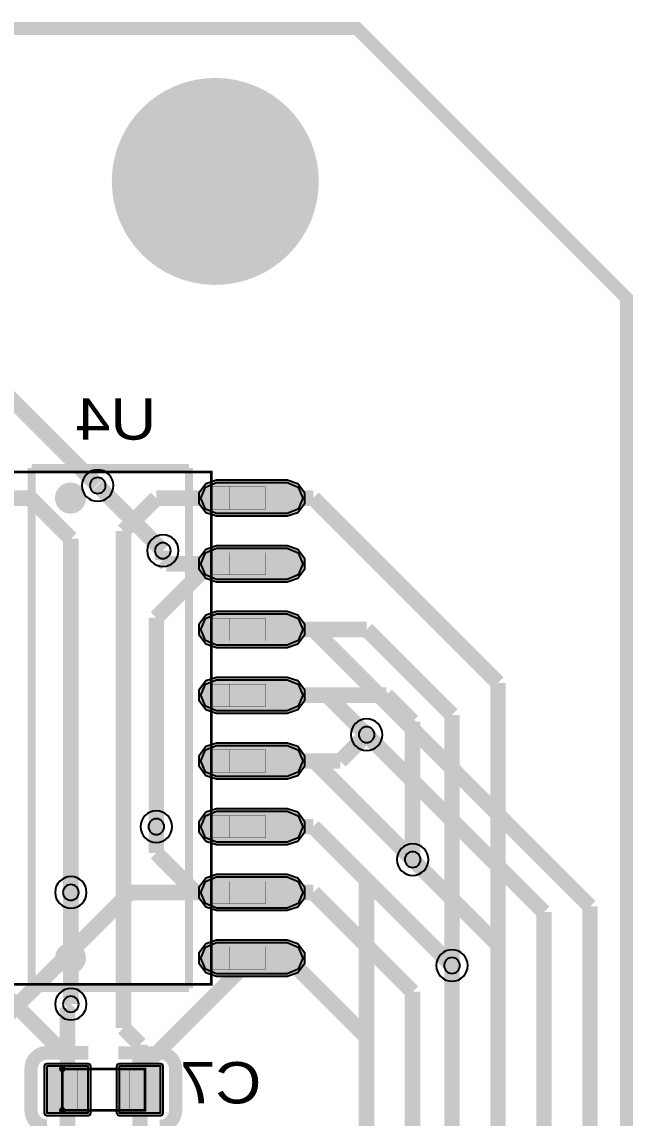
# Model space of a CAD drawing. Header units: millimetres. Extents: x -5.5 to 32.5, y -5.3 to 73.4.
# Drawn here: x 20.26 to 32.07, y 51.9 to 73.08 of the extents above; entities that cross this region are included whole.
import ezdxf
from ezdxf.enums import TextEntityAlignment as Align

# ---------------------------------------------------------------- set-up
doc = ezdxf.new("R2010")
doc.units = ezdxf.units.MM
for name, color, linetype, true_color in [('Board Outline Layer', 7, 'Continuous', 0xff00ff), ('Bottom Layer', 7, 'Continuous', 0x0000ff), ('Bottom Paste Mask Layer', 7, 'Continuous', 0x800000), ('Bottom Silkscreen Layer', 7, 'Continuous', 0x66cc33), ('Bottom Solder Mask Layer', 7, 'Continuous', 0xaa00ff), ('Component Marking Layer', 7, 'Continuous', 0x66ffcc), ('Component Shape Layer', 7, 'Continuous', 0x00cccc), ('Hole Layer', 7, 'Continuous', 0x222222), ('Multi-Layer', 7, 'Continuous', 0xc0c0c0), ('Pin Floating Layer', 7, 'Continuous', 0xff99ff), ('Pin Soldering Layer', 7, 'Continuous', 0xcc9999), ('Top Layer', 7, 'Continuous', 0xff0000), ('Top Paste Mask Layer', 7, 'Continuous', 0x808080), ('Top Silkscreen Layer', 7, 'Continuous', 0xffcc00), ('Top Solder Mask Layer', 7, 'Continuous', 0x800080)]:
    doc.layers.add(name, color=color, linetype=linetype, true_color=true_color)
doc.styles.get("Standard").update_dxf_attribs({"font": 'arial.ttf'})

msp = doc.modelspace()

# ---------------------------------------------------------------- hatches: boundary and pattern name
at = {"layer": 'Bottom Layer'}
for points in [[(25.391, 64.182), (25.604, 64.094), (25.692, 63.881), (25.604, 63.668), (25.391, 63.58), (24.022, 63.58), (23.809, 63.668), (23.721, 63.881), (23.809, 64.094), (24.022, 64.182)], [(25.391, 62.912), (25.604, 62.824), (25.692, 62.611), (25.604, 62.398), (25.391, 62.31), (24.022, 62.31), (23.809, 62.398), (23.721, 62.611), (23.809, 62.824), (24.022, 62.912)], [(25.391, 61.642), (25.604, 61.554), (25.692, 61.341), (25.604, 61.128), (25.391, 61.04), (24.022, 61.04), (23.809, 61.128), (23.721, 61.341), (23.809, 61.554), (24.022, 61.642)], [(25.391, 60.372), (25.604, 60.284), (25.692, 60.071), (25.604, 59.858), (25.391, 59.77), (24.022, 59.77), (23.809, 59.858), (23.721, 60.071), (23.809, 60.284), (24.022, 60.372)], [(25.391, 59.102), (25.604, 59.014), (25.692, 58.801), (25.604, 58.588), (25.391, 58.5), (24.022, 58.5), (23.809, 58.588), (23.721, 58.801), (23.809, 59.014), (24.022, 59.102)], [(25.391, 57.832), (25.604, 57.744), (25.692, 57.531), (25.604, 57.318), (25.391, 57.23), (24.022, 57.23), (23.809, 57.318), (23.721, 57.531), (23.809, 57.744), (24.022, 57.832)], [(25.391, 56.562), (25.604, 56.474), (25.692, 56.261), (25.604, 56.048), (25.391, 55.96), (24.022, 55.96), (23.809, 56.048), (23.721, 56.261), (23.809, 56.474), (24.022, 56.562)], [(25.391, 55.292), (25.604, 55.204), (25.692, 54.991), (25.604, 54.778), (25.391, 54.69), (24.022, 54.69), (23.809, 54.778), (23.721, 54.991), (23.809, 55.204), (24.022, 55.292)], [(20.744, 52.901), (20.744, 52.001), (21.544, 52.001), (21.544, 52.901)], [(22.144, 52.901), (22.144, 52.001), (22.944, 52.001), (22.944, 52.901)]]:
    msp.add_hatch(color=256, dxfattribs=at).paths.add_polyline_path(points)
at = {"layer": 'Bottom Paste Mask Layer'}
for points in [[(25.391, 64.182), (25.604, 64.094), (25.692, 63.881), (25.604, 63.668), (25.391, 63.58), (24.022, 63.58), (23.809, 63.668), (23.721, 63.881), (23.809, 64.094), (24.022, 64.182)], [(25.391, 62.912), (25.604, 62.824), (25.692, 62.611), (25.604, 62.398), (25.391, 62.31), (24.022, 62.31), (23.809, 62.398), (23.721, 62.611), (23.809, 62.824), (24.022, 62.912)], [(25.391, 61.642), (25.604, 61.554), (25.692, 61.341), (25.604, 61.128), (25.391, 61.04), (24.022, 61.04), (23.809, 61.128), (23.721, 61.341), (23.809, 61.554), (24.022, 61.642)], [(25.391, 60.372), (25.604, 60.284), (25.692, 60.071), (25.604, 59.858), (25.391, 59.77), (24.022, 59.77), (23.809, 59.858), (23.721, 60.071), (23.809, 60.284), (24.022, 60.372)], [(25.391, 59.102), (25.604, 59.014), (25.692, 58.801), (25.604, 58.588), (25.391, 58.5), (24.022, 58.5), (23.809, 58.588), (23.721, 58.801), (23.809, 59.014), (24.022, 59.102)], [(25.391, 57.832), (25.604, 57.744), (25.692, 57.531), (25.604, 57.318), (25.391, 57.23), (24.022, 57.23), (23.809, 57.318), (23.721, 57.531), (23.809, 57.744), (24.022, 57.832)], [(25.391, 56.562), (25.604, 56.474), (25.692, 56.261), (25.604, 56.048), (25.391, 55.96), (24.022, 55.96), (23.809, 56.048), (23.721, 56.261), (23.809, 56.474), (24.022, 56.562)], [(25.391, 55.292), (25.604, 55.204), (25.692, 54.991), (25.604, 54.778), (25.391, 54.69), (24.022, 54.69), (23.809, 54.778), (23.721, 54.991), (23.809, 55.204), (24.022, 55.292)], [(20.744, 52.901), (20.744, 52.001), (21.544, 52.001), (21.544, 52.901)], [(22.144, 52.901), (22.144, 52.001), (22.944, 52.001), (22.944, 52.901)]]:
    msp.add_hatch(color=256, dxfattribs=at).paths.add_polyline_path(points)
at = {"layer": 'Bottom Solder Mask Layer'}
for points in [[(25.391, 64.233), (25.598, 64.166), (25.726, 63.99), (25.726, 63.772), (25.598, 63.597), (25.391, 63.529), (24.022, 63.529), (23.815, 63.597), (23.688, 63.772), (23.688, 63.99), (23.815, 64.166), (24.022, 64.233)], [(25.391, 62.963), (25.598, 62.896), (25.726, 62.72), (25.726, 62.502), (25.598, 62.327), (25.391, 62.259), (24.022, 62.259), (23.815, 62.327), (23.688, 62.502), (23.688, 62.72), (23.815, 62.896), (24.022, 62.963)], [(25.391, 61.693), (25.598, 61.626), (25.726, 61.45), (25.726, 61.232), (25.598, 61.057), (25.391, 60.989), (24.022, 60.989), (23.815, 61.057), (23.688, 61.232), (23.688, 61.45), (23.815, 61.626), (24.022, 61.693)], [(25.391, 60.423), (25.598, 60.356), (25.726, 60.18), (25.726, 59.962), (25.598, 59.787), (25.391, 59.719), (24.022, 59.719), (23.815, 59.787), (23.688, 59.962), (23.688, 60.18), (23.815, 60.356), (24.022, 60.423)], [(25.391, 59.153), (25.598, 59.086), (25.726, 58.91), (25.726, 58.692), (25.598, 58.517), (25.391, 58.449), (24.022, 58.449), (23.815, 58.517), (23.688, 58.692), (23.688, 58.91), (23.815, 59.086), (24.022, 59.153)], [(25.391, 57.883), (25.598, 57.816), (25.726, 57.64), (25.726, 57.422), (25.598, 57.247), (25.391, 57.179), (24.022, 57.179), (23.815, 57.247), (23.688, 57.422), (23.688, 57.64), (23.815, 57.816), (24.022, 57.883)], [(25.391, 56.613), (25.598, 56.546), (25.726, 56.37), (25.726, 56.152), (25.598, 55.976), (25.391, 55.909), (24.022, 55.909), (23.815, 55.976), (23.688, 56.152), (23.688, 56.37), (23.815, 56.546), (24.022, 56.613)], [(25.391, 55.343), (25.598, 55.276), (25.726, 55.1), (25.726, 54.882), (25.598, 54.706), (25.391, 54.639), (24.022, 54.639), (23.815, 54.706), (23.688, 54.882), (23.688, 55.1), (23.815, 55.276), (24.022, 55.343)], [(20.693, 52.901), (20.693, 52.001), (20.708, 51.965), (20.744, 51.95), (21.544, 51.95), (21.58, 51.965), (21.595, 52.001), (21.595, 52.901), (21.58, 52.937), (21.544, 52.952), (20.744, 52.952), (20.708, 52.937)], [(22.093, 52.901), (22.093, 52.001), (22.108, 51.965), (22.144, 51.95), (22.944, 51.95), (22.98, 51.965), (22.995, 52.001), (22.995, 52.901), (22.98, 52.937), (22.944, 52.952), (22.144, 52.952), (22.108, 52.937)]]:
    msp.add_hatch(color=256, dxfattribs=at).paths.add_polyline_path(points)
at = {"layer": 'Component Marking Layer'}
for points in [[(20.984, 52.851, 1), (21.104, 52.851, 1)], [(20.984, 52.051, 1), (21.104, 52.051, 1)]]:
    msp.add_hatch(color=256, dxfattribs=at).paths.add_polyline_path(points)
at = {"layer": 'Multi-Layer'}
msp.add_hatch(color=256, dxfattribs=at).paths.add_polyline_path([(22, 70, 1), (26, 70, 1)])
at = {"layer": 'Pin Floating Layer'}
for points in [[(24.281, 64.096), (23.911, 64.096), (23.911, 63.666), (24.281, 63.666)], [(24.281, 63.666), (23.911, 63.666), (23.911, 64.096), (24.281, 64.096)], [(24.281, 62.826), (23.911, 62.826), (23.911, 62.396), (24.281, 62.396)], [(24.281, 62.396), (23.911, 62.396), (23.911, 62.826), (24.281, 62.826)], [(24.281, 61.556), (23.911, 61.556), (23.911, 61.126), (24.281, 61.126)], [(24.281, 61.126), (23.911, 61.126), (23.911, 61.556), (24.281, 61.556)], [(24.281, 60.286), (23.911, 60.286), (23.911, 59.856), (24.281, 59.856)], [(24.281, 59.856), (23.911, 59.856), (23.911, 60.286), (24.281, 60.286)], [(24.281, 59.016), (23.911, 59.016), (23.911, 58.586), (24.281, 58.586)], [(24.281, 58.586), (23.911, 58.586), (23.911, 59.016), (24.281, 59.016)], [(24.281, 57.746), (23.911, 57.746), (23.911, 57.316), (24.281, 57.316)], [(24.281, 57.316), (23.911, 57.316), (23.911, 57.746), (24.281, 57.746)], [(24.281, 56.476), (23.911, 56.476), (23.911, 56.046), (24.281, 56.046)], [(24.281, 56.046), (23.911, 56.046), (23.911, 56.476), (24.281, 56.476)], [(24.281, 55.206), (23.911, 55.206), (23.911, 54.776), (24.281, 54.776)], [(24.281, 54.776), (23.911, 54.776), (23.911, 55.206), (24.281, 55.206)]]:
    msp.add_hatch(color=256, dxfattribs=at).paths.add_polyline_path(points)
at = {"layer": 'Pin Soldering Layer'}
for points in [[(24.971, 64.096), (24.271, 64.096), (24.271, 63.666), (24.971, 63.666)], [(24.971, 63.666), (24.271, 63.666), (24.271, 64.096), (24.971, 64.096)], [(24.971, 62.826), (24.271, 62.826), (24.271, 62.396), (24.971, 62.396)], [(24.971, 62.396), (24.271, 62.396), (24.271, 62.826), (24.971, 62.826)], [(24.971, 61.556), (24.271, 61.556), (24.271, 61.126), (24.971, 61.126)], [(24.971, 61.126), (24.271, 61.126), (24.271, 61.556), (24.971, 61.556)], [(24.971, 60.286), (24.271, 60.286), (24.271, 59.856), (24.971, 59.856)], [(24.971, 59.856), (24.271, 59.856), (24.271, 60.286), (24.971, 60.286)], [(24.971, 59.016), (24.271, 59.016), (24.271, 58.586), (24.971, 58.586)], [(24.971, 58.586), (24.271, 58.586), (24.271, 59.016), (24.971, 59.016)], [(24.971, 57.746), (24.271, 57.746), (24.271, 57.316), (24.971, 57.316)], [(24.971, 57.316), (24.271, 57.316), (24.271, 57.746), (24.971, 57.746)], [(24.971, 56.476), (24.271, 56.476), (24.271, 56.046), (24.971, 56.046)], [(24.971, 56.046), (24.271, 56.046), (24.271, 56.476), (24.971, 56.476)], [(24.971, 55.206), (24.271, 55.206), (24.271, 54.776), (24.971, 54.776)], [(24.971, 54.776), (24.271, 54.776), (24.271, 55.206), (24.971, 55.206)], [(21.044, 52.051), (21.044, 52.851), (21.344, 52.851), (21.344, 52.051)], [(21.044, 52.851), (21.044, 52.051), (21.344, 52.051), (21.344, 52.851)], [(22.644, 52.051), (22.644, 52.851), (22.344, 52.851), (22.344, 52.051)], [(22.644, 52.851), (22.644, 52.051), (22.344, 52.051), (22.344, 52.851)]]:
    msp.add_hatch(color=256, dxfattribs=at).paths.add_polyline_path(points)
at = {"layer": 'Top Layer'}
for points in [[(24.022, 63.58), (23.809, 63.668), (23.721, 63.881), (23.809, 64.094), (24.022, 64.182), (25.391, 64.182), (25.604, 64.094), (25.692, 63.881), (25.604, 63.668), (25.391, 63.58)], [(24.022, 62.31), (23.809, 62.398), (23.721, 62.611), (23.809, 62.824), (24.022, 62.912), (25.391, 62.912), (25.604, 62.824), (25.692, 62.611), (25.604, 62.398), (25.391, 62.31)], [(24.022, 61.04), (23.809, 61.128), (23.721, 61.341), (23.809, 61.554), (24.022, 61.642), (25.391, 61.642), (25.604, 61.554), (25.692, 61.341), (25.604, 61.128), (25.391, 61.04)], [(24.022, 59.77), (23.809, 59.858), (23.721, 60.071), (23.809, 60.284), (24.022, 60.372), (25.391, 60.372), (25.604, 60.284), (25.692, 60.071), (25.604, 59.858), (25.391, 59.77)], [(24.022, 58.5), (23.809, 58.588), (23.721, 58.801), (23.809, 59.014), (24.022, 59.102), (25.391, 59.102), (25.604, 59.014), (25.692, 58.801), (25.604, 58.588), (25.391, 58.5)], [(24.022, 57.23), (23.809, 57.318), (23.721, 57.531), (23.809, 57.744), (24.022, 57.832), (25.391, 57.832), (25.604, 57.744), (25.692, 57.531), (25.604, 57.318), (25.391, 57.23)], [(24.022, 55.96), (23.809, 56.048), (23.721, 56.261), (23.809, 56.474), (24.022, 56.562), (25.391, 56.562), (25.604, 56.474), (25.692, 56.261), (25.604, 56.048), (25.391, 55.96)], [(24.022, 54.69), (23.809, 54.778), (23.721, 54.991), (23.809, 55.204), (24.022, 55.292), (25.391, 55.292), (25.604, 55.204), (25.692, 54.991), (25.604, 54.778), (25.391, 54.69)], [(20.744, 52.901), (20.744, 52.001), (21.544, 52.001), (21.544, 52.901)], [(22.144, 52.901), (22.144, 52.001), (22.944, 52.001), (22.944, 52.901)]]:
    msp.add_hatch(color=256, dxfattribs=at).paths.add_polyline_path(points)
at = {"layer": 'Top Paste Mask Layer'}
for points in [[(24.022, 63.58), (23.809, 63.668), (23.721, 63.881), (23.809, 64.094), (24.022, 64.182), (25.391, 64.182), (25.604, 64.094), (25.692, 63.881), (25.604, 63.668), (25.391, 63.58)], [(24.022, 62.31), (23.809, 62.398), (23.721, 62.611), (23.809, 62.824), (24.022, 62.912), (25.391, 62.912), (25.604, 62.824), (25.692, 62.611), (25.604, 62.398), (25.391, 62.31)], [(24.022, 61.04), (23.809, 61.128), (23.721, 61.341), (23.809, 61.554), (24.022, 61.642), (25.391, 61.642), (25.604, 61.554), (25.692, 61.341), (25.604, 61.128), (25.391, 61.04)], [(24.022, 59.77), (23.809, 59.858), (23.721, 60.071), (23.809, 60.284), (24.022, 60.372), (25.391, 60.372), (25.604, 60.284), (25.692, 60.071), (25.604, 59.858), (25.391, 59.77)], [(24.022, 58.5), (23.809, 58.588), (23.721, 58.801), (23.809, 59.014), (24.022, 59.102), (25.391, 59.102), (25.604, 59.014), (25.692, 58.801), (25.604, 58.588), (25.391, 58.5)], [(24.022, 57.23), (23.809, 57.318), (23.721, 57.531), (23.809, 57.744), (24.022, 57.832), (25.391, 57.832), (25.604, 57.744), (25.692, 57.531), (25.604, 57.318), (25.391, 57.23)], [(24.022, 55.96), (23.809, 56.048), (23.721, 56.261), (23.809, 56.474), (24.022, 56.562), (25.391, 56.562), (25.604, 56.474), (25.692, 56.261), (25.604, 56.048), (25.391, 55.96)], [(24.022, 54.69), (23.809, 54.778), (23.721, 54.991), (23.809, 55.204), (24.022, 55.292), (25.391, 55.292), (25.604, 55.204), (25.692, 54.991), (25.604, 54.778), (25.391, 54.69)], [(20.744, 52.901), (20.744, 52.001), (21.544, 52.001), (21.544, 52.901)], [(22.144, 52.901), (22.144, 52.001), (22.944, 52.001), (22.944, 52.901)]]:
    msp.add_hatch(color=256, dxfattribs=at).paths.add_polyline_path(points)
at = {"layer": 'Top Solder Mask Layer'}
for points in [[(24.022, 63.529), (23.815, 63.597), (23.688, 63.772), (23.688, 63.99), (23.815, 64.166), (24.022, 64.233), (25.391, 64.233), (25.598, 64.166), (25.726, 63.99), (25.726, 63.772), (25.598, 63.597), (25.391, 63.529)], [(24.022, 62.259), (23.815, 62.327), (23.688, 62.502), (23.688, 62.72), (23.815, 62.896), (24.022, 62.963), (25.391, 62.963), (25.598, 62.896), (25.726, 62.72), (25.726, 62.502), (25.598, 62.327), (25.391, 62.259)], [(24.022, 60.989), (23.815, 61.057), (23.688, 61.232), (23.688, 61.45), (23.815, 61.626), (24.022, 61.693), (25.391, 61.693), (25.598, 61.626), (25.726, 61.45), (25.726, 61.232), (25.598, 61.057), (25.391, 60.989)], [(24.022, 59.719), (23.815, 59.787), (23.688, 59.962), (23.688, 60.18), (23.815, 60.356), (24.022, 60.423), (25.391, 60.423), (25.598, 60.356), (25.726, 60.18), (25.726, 59.962), (25.598, 59.787), (25.391, 59.719)], [(24.022, 58.449), (23.815, 58.517), (23.688, 58.692), (23.688, 58.91), (23.815, 59.086), (24.022, 59.153), (25.391, 59.153), (25.598, 59.086), (25.726, 58.91), (25.726, 58.692), (25.598, 58.517), (25.391, 58.449)], [(24.022, 57.179), (23.815, 57.247), (23.688, 57.422), (23.688, 57.64), (23.815, 57.816), (24.022, 57.883), (25.391, 57.883), (25.598, 57.816), (25.726, 57.64), (25.726, 57.422), (25.598, 57.247), (25.391, 57.179)], [(24.022, 55.909), (23.815, 55.976), (23.688, 56.152), (23.688, 56.37), (23.815, 56.546), (24.022, 56.613), (25.391, 56.613), (25.598, 56.546), (25.726, 56.37), (25.726, 56.152), (25.598, 55.976), (25.391, 55.909)], [(24.022, 54.639), (23.815, 54.706), (23.688, 54.882), (23.688, 55.1), (23.815, 55.276), (24.022, 55.343), (25.391, 55.343), (25.598, 55.276), (25.726, 55.1), (25.726, 54.882), (25.598, 54.706), (25.391, 54.639)], [(20.693, 52.901), (20.693, 52.001), (20.708, 51.965), (20.744, 51.95), (21.544, 51.95), (21.58, 51.965), (21.595, 52.001), (21.595, 52.901), (21.58, 52.937), (21.544, 52.952), (20.744, 52.952), (20.708, 52.937)], [(22.093, 52.901), (22.093, 52.001), (22.108, 51.965), (22.144, 51.95), (22.944, 51.95), (22.98, 51.965), (22.995, 52.001), (22.995, 52.901), (22.98, 52.937), (22.944, 52.952), (22.144, 52.952), (22.108, 52.937)]]:
    msp.add_hatch(color=256, dxfattribs=at).paths.add_polyline_path(points)

# ---------------------------------------------------------------- linework, layer by layer
at = {"layer": 'Board Outline Layer', "const_width": 0.254}
msp.add_lwpolyline([(5.15, 72.955), (26.74, 72.955), (31.947, 67.748), (31.947, 5.01), (26.994, 0.057), (5.023, 0.057), (-0.057, 5.137), (-0.057, 67.748)], close=True, dxfattribs=at)
at = {"layer": 'Bottom Layer', "const_width": 0.3}
for points in [[(22.987, 62.865), (21.728, 64.124)], [(19.235, 63.881), (20.422, 63.881)], [(21.209, 63.094), (20.422, 63.881)], [(24.707, 63.881), (25.893, 63.881)], [(25.893, 63.881), (29.464, 60.31)], [(21.209, 56.261), (21.209, 63.094)], [(23.901, 62.611), (22.86, 61.57)], [(24.707, 62.611), (23.901, 62.611)], [(22.86, 61.57), (22.86, 57.531)], [(26.924, 61.341), (24.707, 61.341)], [(28.575, 59.69), (26.924, 61.341)], [(29.464, 43.053), (29.464, 60.31)], [(27.305, 60.071), (24.707, 60.071)], [(27.813, 59.563), (27.305, 60.071)], [(28.575, 54.849), (28.575, 59.69)], [(27.813, 56.896), (27.813, 59.563)], [(26.416, 58.801), (26.924, 59.309)], [(24.707, 58.801), (26.416, 58.801)], [(24.707, 57.531), (25.893, 57.531)], [(25.893, 57.531), (26.924, 56.5)], [(26.924, 41.783), (26.924, 56.5)], [(22.352, 56.261), (17.907, 51.816)], [(24.707, 56.261), (22.352, 56.261)], [(22.544, 52.829), (24.707, 54.991)], [(21.144, 54.037), (21.209, 54.102)], [(21.144, 52.451), (21.144, 54.037)], [(22.544, 52.451), (22.544, 52.829)], [(21.144, 52.451), (21.144, 50.673)], [(22.544, 52.451), (22.544, 50.673)]]:
    msp.add_lwpolyline(points, dxfattribs=at)
at = {"layer": 'Bottom Layer'}
for points in [[(25.391, 64.182), (25.604, 64.094), (25.692, 63.881), (25.604, 63.668), (25.391, 63.58), (24.022, 63.58), (23.809, 63.668), (23.721, 63.881), (23.809, 64.094), (24.022, 64.182)], [(25.391, 62.912), (25.604, 62.824), (25.692, 62.611), (25.604, 62.398), (25.391, 62.31), (24.022, 62.31), (23.809, 62.398), (23.721, 62.611), (23.809, 62.824), (24.022, 62.912)], [(25.391, 61.642), (25.604, 61.554), (25.692, 61.341), (25.604, 61.128), (25.391, 61.04), (24.022, 61.04), (23.809, 61.128), (23.721, 61.341), (23.809, 61.554), (24.022, 61.642)], [(25.391, 60.372), (25.604, 60.284), (25.692, 60.071), (25.604, 59.858), (25.391, 59.77), (24.022, 59.77), (23.809, 59.858), (23.721, 60.071), (23.809, 60.284), (24.022, 60.372)], [(25.391, 59.102), (25.604, 59.014), (25.692, 58.801), (25.604, 58.588), (25.391, 58.5), (24.022, 58.5), (23.809, 58.588), (23.721, 58.801), (23.809, 59.014), (24.022, 59.102)], [(25.391, 57.832), (25.604, 57.744), (25.692, 57.531), (25.604, 57.318), (25.391, 57.23), (24.022, 57.23), (23.809, 57.318), (23.721, 57.531), (23.809, 57.744), (24.022, 57.832)], [(25.391, 56.562), (25.604, 56.474), (25.692, 56.261), (25.604, 56.048), (25.391, 55.96), (24.022, 55.96), (23.809, 56.048), (23.721, 56.261), (23.809, 56.474), (24.022, 56.562)], [(25.391, 55.292), (25.604, 55.204), (25.692, 54.991), (25.604, 54.778), (25.391, 54.69), (24.022, 54.69), (23.809, 54.778), (23.721, 54.991), (23.809, 55.204), (24.022, 55.292)], [(20.744, 52.901), (20.744, 52.001), (21.544, 52.001), (21.544, 52.901)], [(22.144, 52.901), (22.144, 52.001), (22.944, 52.001), (22.944, 52.901)]]:
    msp.add_lwpolyline(points, close=True, dxfattribs=at)
at = {"layer": 'Bottom Paste Mask Layer'}
for points in [[(25.391, 64.182), (25.604, 64.094), (25.692, 63.881), (25.604, 63.668), (25.391, 63.58), (24.022, 63.58), (23.809, 63.668), (23.721, 63.881), (23.809, 64.094), (24.022, 64.182)], [(25.391, 62.912), (25.604, 62.824), (25.692, 62.611), (25.604, 62.398), (25.391, 62.31), (24.022, 62.31), (23.809, 62.398), (23.721, 62.611), (23.809, 62.824), (24.022, 62.912)], [(25.391, 61.642), (25.604, 61.554), (25.692, 61.341), (25.604, 61.128), (25.391, 61.04), (24.022, 61.04), (23.809, 61.128), (23.721, 61.341), (23.809, 61.554), (24.022, 61.642)], [(25.391, 60.372), (25.604, 60.284), (25.692, 60.071), (25.604, 59.858), (25.391, 59.77), (24.022, 59.77), (23.809, 59.858), (23.721, 60.071), (23.809, 60.284), (24.022, 60.372)], [(25.391, 59.102), (25.604, 59.014), (25.692, 58.801), (25.604, 58.588), (25.391, 58.5), (24.022, 58.5), (23.809, 58.588), (23.721, 58.801), (23.809, 59.014), (24.022, 59.102)], [(25.391, 57.832), (25.604, 57.744), (25.692, 57.531), (25.604, 57.318), (25.391, 57.23), (24.022, 57.23), (23.809, 57.318), (23.721, 57.531), (23.809, 57.744), (24.022, 57.832)], [(25.391, 56.562), (25.604, 56.474), (25.692, 56.261), (25.604, 56.048), (25.391, 55.96), (24.022, 55.96), (23.809, 56.048), (23.721, 56.261), (23.809, 56.474), (24.022, 56.562)], [(25.391, 55.292), (25.604, 55.204), (25.692, 54.991), (25.604, 54.778), (25.391, 54.69), (24.022, 54.69), (23.809, 54.778), (23.721, 54.991), (23.809, 55.204), (24.022, 55.292)], [(20.744, 52.901), (20.744, 52.001), (21.544, 52.001), (21.544, 52.901)], [(22.144, 52.901), (22.144, 52.001), (22.944, 52.001), (22.944, 52.901)]]:
    msp.add_lwpolyline(points, close=True, dxfattribs=at)
at = {"layer": 'Bottom Silkscreen Layer'}
for points, const_width in [([(23.492, 64.462), (20.45, 64.462)], 0.152), ([(20.45, 64.462), (20.45, 54.41)], 0.152), ([(23.492, 64.462), (20.45, 64.462)], 0.152), ([(20.45, 64.462), (20.45, 54.41)], 0.152), ([(23.492, 54.41), (23.492, 64.462)], 0.152), ([(23.492, 54.41), (23.492, 64.462)], 0.152), ([(20.45, 54.41), (23.492, 54.41)], 0.152), ([(20.45, 54.41), (23.492, 54.41)], 0.152), ([(21.548, 53.155), (20.748, 53.155)], 0.254), ([(21.548, 53.155), (20.748, 53.155)], 0.254), ([(22.124, 53.161), (22.924, 53.161)], 0.254), ([(22.124, 53.161), (22.924, 53.161)], 0.254), ([(20.439, 52.045), (20.439, 52.845)], 0.254), ([(20.439, 52.045), (20.439, 52.845)], 0.254), ([(23.234, 52.051), (23.234, 52.851)], 0.254), ([(23.234, 52.051), (23.234, 52.851)], 0.254)]:
    msp.add_lwpolyline(points, dxfattribs=dict(at, const_width=const_width))
at = {"layer": 'Bottom Silkscreen Layer', "const_width": 0.3}
msp.add_lwpolyline([(21.052, 54.991, 1), (21.352, 54.991, 1)], format="xyb", close=True, dxfattribs=at)
msp.add_lwpolyline([(21.052, 54.991, 1), (21.352, 54.991, 1)], format="xyb", close=True, dxfattribs=at)
at = {"layer": 'Bottom Silkscreen Layer', "const_width": 0.254}
for points in [[(20.748, 53.155, 0.414239), (20.439, 52.845)], [(20.748, 53.155, 0.414239), (20.439, 52.845)], [(23.234, 52.851, 0.414214), (22.924, 53.161)], [(23.234, 52.851, 0.414214), (22.924, 53.161)], [(20.439, 52.045, 0.414214), (20.748, 51.736)], [(20.439, 52.045, 0.414214), (20.748, 51.736)], [(22.924, 51.741, 0.414239), (23.234, 52.051)], [(22.924, 51.741, 0.414239), (23.234, 52.051)]]:
    msp.add_lwpolyline(points, format="xyb", dxfattribs=at)
at = {"layer": 'Bottom Solder Mask Layer'}
for points in [[(25.391, 64.233), (25.598, 64.166), (25.726, 63.99), (25.726, 63.772), (25.598, 63.597), (25.391, 63.529), (24.022, 63.529), (23.815, 63.597), (23.688, 63.772), (23.688, 63.99), (23.815, 64.166), (24.022, 64.233)], [(25.391, 62.963), (25.598, 62.896), (25.726, 62.72), (25.726, 62.502), (25.598, 62.327), (25.391, 62.259), (24.022, 62.259), (23.815, 62.327), (23.688, 62.502), (23.688, 62.72), (23.815, 62.896), (24.022, 62.963)], [(25.391, 61.693), (25.598, 61.626), (25.726, 61.45), (25.726, 61.232), (25.598, 61.057), (25.391, 60.989), (24.022, 60.989), (23.815, 61.057), (23.688, 61.232), (23.688, 61.45), (23.815, 61.626), (24.022, 61.693)], [(25.391, 60.423), (25.598, 60.356), (25.726, 60.18), (25.726, 59.962), (25.598, 59.787), (25.391, 59.719), (24.022, 59.719), (23.815, 59.787), (23.688, 59.962), (23.688, 60.18), (23.815, 60.356), (24.022, 60.423)], [(25.391, 59.153), (25.598, 59.086), (25.726, 58.91), (25.726, 58.692), (25.598, 58.517), (25.391, 58.449), (24.022, 58.449), (23.815, 58.517), (23.688, 58.692), (23.688, 58.91), (23.815, 59.086), (24.022, 59.153)], [(25.391, 57.883), (25.598, 57.816), (25.726, 57.64), (25.726, 57.422), (25.598, 57.247), (25.391, 57.179), (24.022, 57.179), (23.815, 57.247), (23.688, 57.422), (23.688, 57.64), (23.815, 57.816), (24.022, 57.883)], [(25.391, 56.613), (25.598, 56.546), (25.726, 56.37), (25.726, 56.152), (25.598, 55.976), (25.391, 55.909), (24.022, 55.909), (23.815, 55.976), (23.688, 56.152), (23.688, 56.37), (23.815, 56.546), (24.022, 56.613)], [(25.391, 55.343), (25.598, 55.276), (25.726, 55.1), (25.726, 54.882), (25.598, 54.706), (25.391, 54.639), (24.022, 54.639), (23.815, 54.706), (23.688, 54.882), (23.688, 55.1), (23.815, 55.276), (24.022, 55.343)], [(20.693, 52.901), (20.693, 52.001), (20.708, 51.965), (20.744, 51.95), (21.544, 51.95), (21.58, 51.965), (21.595, 52.001), (21.595, 52.901), (21.58, 52.937), (21.544, 52.952), (20.744, 52.952), (20.708, 52.937)], [(22.093, 52.901), (22.093, 52.001), (22.108, 51.965), (22.144, 51.95), (22.944, 51.95), (22.98, 51.965), (22.995, 52.001), (22.995, 52.901), (22.98, 52.937), (22.944, 52.952), (22.144, 52.952), (22.108, 52.937)]]:
    msp.add_lwpolyline(points, close=True, dxfattribs=at)
at = {"layer": 'Component Marking Layer', "const_width": 0.00508}
for points in [[(20.984, 52.851, 1), (21.104, 52.851, 1)], [(20.984, 52.051, 1), (21.104, 52.051, 1)]]:
    msp.add_lwpolyline(points, format="xyb", close=True, dxfattribs=at)
at = {"layer": 'Component Shape Layer', "const_width": 0.0508}
for points in [[(20.021, 64.386), (23.921, 64.386), (23.921, 54.486), (20.021, 54.486)], [(20.021, 54.486), (23.921, 54.486), (23.921, 64.386), (20.021, 64.386)], [(20.021, 64.386), (23.921, 64.386), (23.921, 54.486), (20.021, 54.486)], [(20.021, 54.486), (23.921, 54.486), (23.921, 64.386), (20.021, 64.386)], [(21.044, 52.051), (21.044, 52.851), (22.644, 52.851), (22.644, 52.051)], [(21.044, 52.851), (21.044, 52.051), (22.644, 52.051), (22.644, 52.851)], [(21.044, 52.051), (21.044, 52.851), (22.644, 52.851), (22.644, 52.051)], [(21.044, 52.851), (21.044, 52.051), (22.644, 52.051), (22.644, 52.851)]]:
    msp.add_lwpolyline(points, close=True, dxfattribs=at)
at = {"layer": 'Hole Layer'}
for points in [[(21.576, 64.124, 1), (21.881, 64.124), (21.881, 64.124, 1), (21.576, 64.124)], [(22.835, 62.865, 1), (23.14, 62.865), (23.14, 62.865, 1), (22.835, 62.865)], [(26.772, 59.309, 1), (27.077, 59.309), (27.077, 59.309, 1), (26.772, 59.309)], [(22.708, 57.531, 1), (23.013, 57.531), (23.013, 57.531, 1), (22.708, 57.531)], [(21.057, 56.261, 1), (21.362, 56.261), (21.362, 56.261, 1), (21.057, 56.261)], [(21.057, 54.102, 1), (21.362, 54.102), (21.362, 54.102, 1), (21.057, 54.102)]]:
    msp.add_lwpolyline(points, format="xyb", dxfattribs=at)
for points in [[(27.661, 56.896, 1), (27.966, 56.896, 1)], [(28.423, 54.849, 1), (28.728, 54.849, 1)]]:
    msp.add_lwpolyline(points, format="xyb", close=True, dxfattribs=at)
at = {"layer": 'Multi-Layer'}
for points in [[(21.423, 64.124, 1), (22.033, 64.124), (22.033, 64.124, 1), (21.423, 64.124)], [(22.682, 62.865, 1), (23.292, 62.865), (23.292, 62.865, 1), (22.682, 62.865)], [(26.619, 59.309, 1), (27.229, 59.309), (27.229, 59.309, 1), (26.619, 59.309)], [(22.555, 57.531, 1), (23.165, 57.531), (23.165, 57.531, 1), (22.555, 57.531)], [(27.508, 56.896, 1), (28.118, 56.896), (28.118, 56.896, 1), (27.508, 56.896)], [(20.904, 56.261, 1), (21.514, 56.261), (21.514, 56.261, 1), (20.904, 56.261)], [(28.27, 54.849, 1), (28.88, 54.849), (28.88, 54.849, 1), (28.27, 54.849)], [(20.904, 54.102, 1), (21.514, 54.102), (21.514, 54.102, 1), (20.904, 54.102)]]:
    msp.add_lwpolyline(points, format="xyb", dxfattribs=at)
at = {"layer": 'Pin Floating Layer', "const_width": 0.00508}
for points in [[(24.281, 64.096), (23.911, 64.096), (23.911, 63.666), (24.281, 63.666)], [(24.281, 63.666), (23.911, 63.666), (23.911, 64.096), (24.281, 64.096)], [(24.281, 64.096), (23.911, 64.096), (23.911, 63.666), (24.281, 63.666)], [(24.281, 63.666), (23.911, 63.666), (23.911, 64.096), (24.281, 64.096)], [(24.281, 62.826), (23.911, 62.826), (23.911, 62.396), (24.281, 62.396)], [(24.281, 62.396), (23.911, 62.396), (23.911, 62.826), (24.281, 62.826)], [(24.281, 62.826), (23.911, 62.826), (23.911, 62.396), (24.281, 62.396)], [(24.281, 62.396), (23.911, 62.396), (23.911, 62.826), (24.281, 62.826)], [(24.281, 61.556), (23.911, 61.556), (23.911, 61.126), (24.281, 61.126)], [(24.281, 61.126), (23.911, 61.126), (23.911, 61.556), (24.281, 61.556)], [(24.281, 61.556), (23.911, 61.556), (23.911, 61.126), (24.281, 61.126)], [(24.281, 61.126), (23.911, 61.126), (23.911, 61.556), (24.281, 61.556)], [(24.281, 60.286), (23.911, 60.286), (23.911, 59.856), (24.281, 59.856)], [(24.281, 59.856), (23.911, 59.856), (23.911, 60.286), (24.281, 60.286)], [(24.281, 60.286), (23.911, 60.286), (23.911, 59.856), (24.281, 59.856)], [(24.281, 59.856), (23.911, 59.856), (23.911, 60.286), (24.281, 60.286)], [(24.281, 59.016), (23.911, 59.016), (23.911, 58.586), (24.281, 58.586)], [(24.281, 58.586), (23.911, 58.586), (23.911, 59.016), (24.281, 59.016)], [(24.281, 59.016), (23.911, 59.016), (23.911, 58.586), (24.281, 58.586)], [(24.281, 58.586), (23.911, 58.586), (23.911, 59.016), (24.281, 59.016)], [(24.281, 57.746), (23.911, 57.746), (23.911, 57.316), (24.281, 57.316)], [(24.281, 57.316), (23.911, 57.316), (23.911, 57.746), (24.281, 57.746)], [(24.281, 57.746), (23.911, 57.746), (23.911, 57.316), (24.281, 57.316)], [(24.281, 57.316), (23.911, 57.316), (23.911, 57.746), (24.281, 57.746)], [(24.281, 56.476), (23.911, 56.476), (23.911, 56.046), (24.281, 56.046)], [(24.281, 56.046), (23.911, 56.046), (23.911, 56.476), (24.281, 56.476)], [(24.281, 56.476), (23.911, 56.476), (23.911, 56.046), (24.281, 56.046)], [(24.281, 56.046), (23.911, 56.046), (23.911, 56.476), (24.281, 56.476)], [(24.281, 55.206), (23.911, 55.206), (23.911, 54.776), (24.281, 54.776)], [(24.281, 54.776), (23.911, 54.776), (23.911, 55.206), (24.281, 55.206)], [(24.281, 55.206), (23.911, 55.206), (23.911, 54.776), (24.281, 54.776)], [(24.281, 54.776), (23.911, 54.776), (23.911, 55.206), (24.281, 55.206)]]:
    msp.add_lwpolyline(points, close=True, dxfattribs=at)
at = {"layer": 'Pin Soldering Layer', "const_width": 0.00508}
for points in [[(24.971, 64.096), (24.271, 64.096), (24.271, 63.666), (24.971, 63.666)], [(24.971, 63.666), (24.271, 63.666), (24.271, 64.096), (24.971, 64.096)], [(24.971, 64.096), (24.271, 64.096), (24.271, 63.666), (24.971, 63.666)], [(24.971, 63.666), (24.271, 63.666), (24.271, 64.096), (24.971, 64.096)], [(24.971, 62.826), (24.271, 62.826), (24.271, 62.396), (24.971, 62.396)], [(24.971, 62.396), (24.271, 62.396), (24.271, 62.826), (24.971, 62.826)], [(24.971, 62.826), (24.271, 62.826), (24.271, 62.396), (24.971, 62.396)], [(24.971, 62.396), (24.271, 62.396), (24.271, 62.826), (24.971, 62.826)], [(24.971, 61.556), (24.271, 61.556), (24.271, 61.126), (24.971, 61.126)], [(24.971, 61.126), (24.271, 61.126), (24.271, 61.556), (24.971, 61.556)], [(24.971, 61.556), (24.271, 61.556), (24.271, 61.126), (24.971, 61.126)], [(24.971, 61.126), (24.271, 61.126), (24.271, 61.556), (24.971, 61.556)], [(24.971, 60.286), (24.271, 60.286), (24.271, 59.856), (24.971, 59.856)], [(24.971, 59.856), (24.271, 59.856), (24.271, 60.286), (24.971, 60.286)], [(24.971, 60.286), (24.271, 60.286), (24.271, 59.856), (24.971, 59.856)], [(24.971, 59.856), (24.271, 59.856), (24.271, 60.286), (24.971, 60.286)], [(24.971, 59.016), (24.271, 59.016), (24.271, 58.586), (24.971, 58.586)], [(24.971, 58.586), (24.271, 58.586), (24.271, 59.016), (24.971, 59.016)], [(24.971, 59.016), (24.271, 59.016), (24.271, 58.586), (24.971, 58.586)], [(24.971, 58.586), (24.271, 58.586), (24.271, 59.016), (24.971, 59.016)], [(24.971, 57.746), (24.271, 57.746), (24.271, 57.316), (24.971, 57.316)], [(24.971, 57.316), (24.271, 57.316), (24.271, 57.746), (24.971, 57.746)], [(24.971, 57.746), (24.271, 57.746), (24.271, 57.316), (24.971, 57.316)], [(24.971, 57.316), (24.271, 57.316), (24.271, 57.746), (24.971, 57.746)], [(24.971, 56.476), (24.271, 56.476), (24.271, 56.046), (24.971, 56.046)], [(24.971, 56.046), (24.271, 56.046), (24.271, 56.476), (24.971, 56.476)], [(24.971, 56.476), (24.271, 56.476), (24.271, 56.046), (24.971, 56.046)], [(24.971, 56.046), (24.271, 56.046), (24.271, 56.476), (24.971, 56.476)], [(24.971, 55.206), (24.271, 55.206), (24.271, 54.776), (24.971, 54.776)], [(24.971, 54.776), (24.271, 54.776), (24.271, 55.206), (24.971, 55.206)], [(24.971, 55.206), (24.271, 55.206), (24.271, 54.776), (24.971, 54.776)], [(24.971, 54.776), (24.271, 54.776), (24.271, 55.206), (24.971, 55.206)], [(21.044, 52.051), (21.044, 52.851), (21.344, 52.851), (21.344, 52.051)], [(21.044, 52.851), (21.044, 52.051), (21.344, 52.051), (21.344, 52.851)], [(21.044, 52.051), (21.044, 52.851), (21.344, 52.851), (21.344, 52.051)], [(21.044, 52.851), (21.044, 52.051), (21.344, 52.051), (21.344, 52.851)], [(22.644, 52.051), (22.644, 52.851), (22.344, 52.851), (22.344, 52.051)], [(22.644, 52.851), (22.644, 52.051), (22.344, 52.051), (22.344, 52.851)], [(22.644, 52.051), (22.644, 52.851), (22.344, 52.851), (22.344, 52.051)], [(22.644, 52.851), (22.644, 52.051), (22.344, 52.051), (22.344, 52.851)]]:
    msp.add_lwpolyline(points, close=True, dxfattribs=at)
at = {"layer": 'Top Layer', "const_width": 0.3}
for points in [[(19.812, 66.04), (21.717, 64.135)], [(22.225, 63.246), (22.86, 63.881)], [(22.86, 63.881), (24.707, 63.881)], [(22.225, 53.64), (22.225, 63.246)], [(22.987, 62.865), (22.987, 62.68)], [(22.987, 62.68), (23.056, 62.611)], [(24.707, 62.611), (23.056, 62.611)], [(24.707, 61.341), (25.893, 61.341)], [(31.242, 55.992), (25.893, 61.341)], [(26.162, 60.071), (24.707, 60.071)], [(26.924, 59.309), (26.162, 60.071)], [(30.353, 55.88), (26.924, 59.309)], [(25.908, 58.801), (24.707, 58.801)], [(27.813, 56.896), (25.908, 58.801)], [(22.86, 57.531), (22.86, 57.023)], [(24.707, 57.531), (25.893, 57.531)], [(28.575, 54.849), (25.893, 57.531)], [(22.86, 57.023), (23.622, 56.261)], [(29.464, 55.245), (27.813, 56.896)], [(21.209, 54.102), (21.209, 56.261)], [(23.622, 56.261), (24.707, 56.261)], [(24.707, 56.261), (25.893, 56.261)], [(27.813, 54.341), (25.893, 56.261)], [(31.242, 32.766), (31.242, 55.992)], [(30.353, 34.036), (30.353, 55.88)], [(29.464, 31.476), (29.464, 55.245)], [(21.144, 53.083), (19.235, 54.991)], [(24.707, 54.991), (25.4, 54.991)], [(25.4, 54.991), (26.924, 53.467)], [(28.575, 36.561), (28.575, 54.849)], [(27.813, 35.321), (27.813, 54.341)], [(22.544, 53.321), (22.225, 53.64)], [(26.924, 53.467), (26.924, 16.256)], [(22.544, 52.451), (22.544, 53.321)], [(21.144, 52.451), (21.144, 53.083)], [(21.144, 52.451), (21.144, 50.673)], [(22.544, 52.451), (22.544, 50.673)]]:
    msp.add_lwpolyline(points, dxfattribs=at)
at = {"layer": 'Top Layer'}
for points in [[(24.022, 63.58), (23.809, 63.668), (23.721, 63.881), (23.809, 64.094), (24.022, 64.182), (25.391, 64.182), (25.604, 64.094), (25.692, 63.881), (25.604, 63.668), (25.391, 63.58)], [(24.022, 62.31), (23.809, 62.398), (23.721, 62.611), (23.809, 62.824), (24.022, 62.912), (25.391, 62.912), (25.604, 62.824), (25.692, 62.611), (25.604, 62.398), (25.391, 62.31)], [(24.022, 61.04), (23.809, 61.128), (23.721, 61.341), (23.809, 61.554), (24.022, 61.642), (25.391, 61.642), (25.604, 61.554), (25.692, 61.341), (25.604, 61.128), (25.391, 61.04)], [(24.022, 59.77), (23.809, 59.858), (23.721, 60.071), (23.809, 60.284), (24.022, 60.372), (25.391, 60.372), (25.604, 60.284), (25.692, 60.071), (25.604, 59.858), (25.391, 59.77)], [(24.022, 58.5), (23.809, 58.588), (23.721, 58.801), (23.809, 59.014), (24.022, 59.102), (25.391, 59.102), (25.604, 59.014), (25.692, 58.801), (25.604, 58.588), (25.391, 58.5)], [(24.022, 57.23), (23.809, 57.318), (23.721, 57.531), (23.809, 57.744), (24.022, 57.832), (25.391, 57.832), (25.604, 57.744), (25.692, 57.531), (25.604, 57.318), (25.391, 57.23)], [(24.022, 55.96), (23.809, 56.048), (23.721, 56.261), (23.809, 56.474), (24.022, 56.562), (25.391, 56.562), (25.604, 56.474), (25.692, 56.261), (25.604, 56.048), (25.391, 55.96)], [(24.022, 54.69), (23.809, 54.778), (23.721, 54.991), (23.809, 55.204), (24.022, 55.292), (25.391, 55.292), (25.604, 55.204), (25.692, 54.991), (25.604, 54.778), (25.391, 54.69)], [(20.744, 52.901), (20.744, 52.001), (21.544, 52.001), (21.544, 52.901)], [(22.144, 52.901), (22.144, 52.001), (22.944, 52.001), (22.944, 52.901)]]:
    msp.add_lwpolyline(points, close=True, dxfattribs=at)
at = {"layer": 'Top Paste Mask Layer'}
for points in [[(24.022, 63.58), (23.809, 63.668), (23.721, 63.881), (23.809, 64.094), (24.022, 64.182), (25.391, 64.182), (25.604, 64.094), (25.692, 63.881), (25.604, 63.668), (25.391, 63.58)], [(24.022, 62.31), (23.809, 62.398), (23.721, 62.611), (23.809, 62.824), (24.022, 62.912), (25.391, 62.912), (25.604, 62.824), (25.692, 62.611), (25.604, 62.398), (25.391, 62.31)], [(24.022, 61.04), (23.809, 61.128), (23.721, 61.341), (23.809, 61.554), (24.022, 61.642), (25.391, 61.642), (25.604, 61.554), (25.692, 61.341), (25.604, 61.128), (25.391, 61.04)], [(24.022, 59.77), (23.809, 59.858), (23.721, 60.071), (23.809, 60.284), (24.022, 60.372), (25.391, 60.372), (25.604, 60.284), (25.692, 60.071), (25.604, 59.858), (25.391, 59.77)], [(24.022, 58.5), (23.809, 58.588), (23.721, 58.801), (23.809, 59.014), (24.022, 59.102), (25.391, 59.102), (25.604, 59.014), (25.692, 58.801), (25.604, 58.588), (25.391, 58.5)], [(24.022, 57.23), (23.809, 57.318), (23.721, 57.531), (23.809, 57.744), (24.022, 57.832), (25.391, 57.832), (25.604, 57.744), (25.692, 57.531), (25.604, 57.318), (25.391, 57.23)], [(24.022, 55.96), (23.809, 56.048), (23.721, 56.261), (23.809, 56.474), (24.022, 56.562), (25.391, 56.562), (25.604, 56.474), (25.692, 56.261), (25.604, 56.048), (25.391, 55.96)], [(24.022, 54.69), (23.809, 54.778), (23.721, 54.991), (23.809, 55.204), (24.022, 55.292), (25.391, 55.292), (25.604, 55.204), (25.692, 54.991), (25.604, 54.778), (25.391, 54.69)], [(20.744, 52.901), (20.744, 52.001), (21.544, 52.001), (21.544, 52.901)], [(22.144, 52.901), (22.144, 52.001), (22.944, 52.001), (22.944, 52.901)]]:
    msp.add_lwpolyline(points, close=True, dxfattribs=at)
at = {"layer": 'Top Silkscreen Layer'}
for points, const_width in [([(20.45, 64.462), (23.492, 64.462)], 0.152), ([(20.45, 54.41), (20.45, 64.462)], 0.152), ([(20.45, 64.462), (23.492, 64.462)], 0.152), ([(20.45, 54.41), (20.45, 64.462)], 0.152), ([(23.492, 64.462), (23.492, 54.41)], 0.152), ([(23.492, 64.462), (23.492, 54.41)], 0.152), ([(23.492, 54.41), (20.45, 54.41)], 0.152), ([(23.492, 54.41), (20.45, 54.41)], 0.152), ([(21.548, 53.167), (20.748, 53.167)], 0.254), ([(21.548, 53.167), (20.748, 53.167)], 0.254), ([(22.124, 53.161), (22.924, 53.161)], 0.254), ([(22.124, 53.161), (22.924, 53.161)], 0.254), ([(20.439, 52.857), (20.439, 52.057)], 0.254), ([(20.439, 52.857), (20.439, 52.057)], 0.254), ([(23.234, 52.851), (23.234, 52.051)], 0.254), ([(23.234, 52.851), (23.234, 52.051)], 0.254)]:
    msp.add_lwpolyline(points, dxfattribs=dict(at, const_width=const_width))
at = {"layer": 'Top Silkscreen Layer', "const_width": 0.3}
msp.add_lwpolyline([(21.052, 63.881, 1), (21.352, 63.881, 1)], format="xyb", close=True, dxfattribs=at)
msp.add_lwpolyline([(21.052, 63.881, 1), (21.352, 63.881, 1)], format="xyb", close=True, dxfattribs=at)
at = {"layer": 'Top Silkscreen Layer', "const_width": 0.254}
for points in [[(20.439, 52.857, -0.414214), (20.748, 53.167)], [(20.439, 52.857, -0.414214), (20.748, 53.167)], [(22.924, 53.161, -0.414239), (23.234, 52.851)], [(22.924, 53.161, -0.414239), (23.234, 52.851)], [(20.748, 51.747, -0.414239), (20.439, 52.057)], [(20.748, 51.747, -0.414239), (20.439, 52.057)], [(23.234, 52.051, -0.414214), (22.924, 51.741)], [(23.234, 52.051, -0.414214), (22.924, 51.741)]]:
    msp.add_lwpolyline(points, format="xyb", dxfattribs=at)
at = {"layer": 'Top Solder Mask Layer'}
for points in [[(24.022, 63.529), (23.815, 63.597), (23.688, 63.772), (23.688, 63.99), (23.815, 64.166), (24.022, 64.233), (25.391, 64.233), (25.598, 64.166), (25.726, 63.99), (25.726, 63.772), (25.598, 63.597), (25.391, 63.529)], [(24.022, 62.259), (23.815, 62.327), (23.688, 62.502), (23.688, 62.72), (23.815, 62.896), (24.022, 62.963), (25.391, 62.963), (25.598, 62.896), (25.726, 62.72), (25.726, 62.502), (25.598, 62.327), (25.391, 62.259)], [(24.022, 60.989), (23.815, 61.057), (23.688, 61.232), (23.688, 61.45), (23.815, 61.626), (24.022, 61.693), (25.391, 61.693), (25.598, 61.626), (25.726, 61.45), (25.726, 61.232), (25.598, 61.057), (25.391, 60.989)], [(24.022, 59.719), (23.815, 59.787), (23.688, 59.962), (23.688, 60.18), (23.815, 60.356), (24.022, 60.423), (25.391, 60.423), (25.598, 60.356), (25.726, 60.18), (25.726, 59.962), (25.598, 59.787), (25.391, 59.719)], [(24.022, 58.449), (23.815, 58.517), (23.688, 58.692), (23.688, 58.91), (23.815, 59.086), (24.022, 59.153), (25.391, 59.153), (25.598, 59.086), (25.726, 58.91), (25.726, 58.692), (25.598, 58.517), (25.391, 58.449)], [(24.022, 57.179), (23.815, 57.247), (23.688, 57.422), (23.688, 57.64), (23.815, 57.816), (24.022, 57.883), (25.391, 57.883), (25.598, 57.816), (25.726, 57.64), (25.726, 57.422), (25.598, 57.247), (25.391, 57.179)], [(24.022, 55.909), (23.815, 55.976), (23.688, 56.152), (23.688, 56.37), (23.815, 56.546), (24.022, 56.613), (25.391, 56.613), (25.598, 56.546), (25.726, 56.37), (25.726, 56.152), (25.598, 55.976), (25.391, 55.909)], [(24.022, 54.639), (23.815, 54.706), (23.688, 54.882), (23.688, 55.1), (23.815, 55.276), (24.022, 55.343), (25.391, 55.343), (25.598, 55.276), (25.726, 55.1), (25.726, 54.882), (25.598, 54.706), (25.391, 54.639)], [(20.693, 52.901), (20.693, 52.001), (20.708, 51.965), (20.744, 51.95), (21.544, 51.95), (21.58, 51.965), (21.595, 52.001), (21.595, 52.901), (21.58, 52.937), (21.544, 52.952), (20.744, 52.952), (20.708, 52.937)], [(22.093, 52.901), (22.093, 52.001), (22.108, 51.965), (22.144, 51.95), (22.944, 51.95), (22.98, 51.965), (22.995, 52.001), (22.995, 52.901), (22.98, 52.937), (22.944, 52.952), (22.144, 52.952), (22.108, 52.937)]]:
    msp.add_lwpolyline(points, close=True, dxfattribs=at)

# ---------------------------------------------------------------- texts
at = {"layer": 'Bottom Silkscreen Layer', "text_generation_flag": 2, "width": 1.1}
msp.add_text('U4', height=0.8001, rotation=360, dxfattribs=at).set_placement((22.86, 64.77), align=Align.BOTTOM_LEFT)
msp.add_text('C7', height=0.8001, dxfattribs=at).set_placement((24.892, 51.943), align=Align.BOTTOM_LEFT)

doc.saveas('drawing.dxf')
